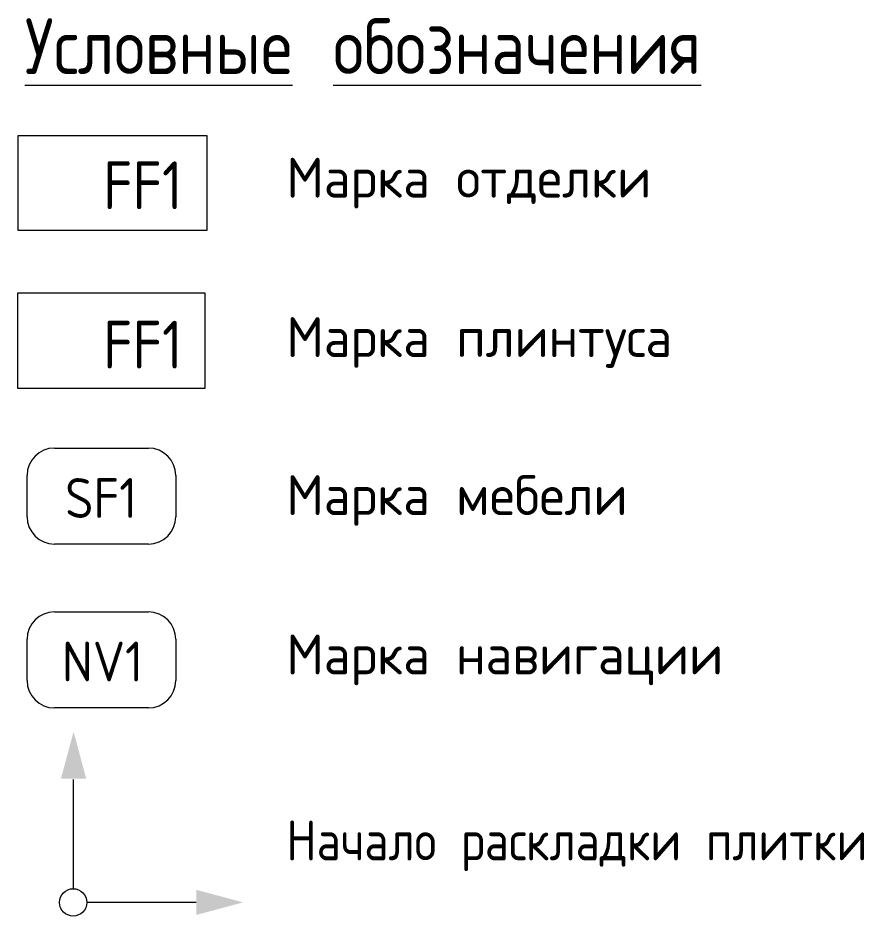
# Model space of a CAD drawing. Header units: millimetres. Extents: x 0 to 102275, y -2706 to 7916.
# Drawn here: x 98561 to 102275, y -1987 to 1957 of the extents above; entities that cross this region are included whole.
import ezdxf

# ---------------------------------------------------------------- set-up
doc = ezdxf.new("R2010")
doc.units = ezdxf.units.MM
for name, color, linetype, lineweight, true_color in [('A-DETL-1', 5, 'Continuous', 9, 0x0000ff), ('A-DETL-GENF-3', 1, 'Continuous', 9, 0xff0000), ('G-ANNO-TEXT-1', 7, 'Continuous', 9, 0x3c3c3c), ('G-ANNO-TEXT-2', 7, 'Continuous', 9, 0x008000), ('G-ANNO-TEXT-3', 1, 'Continuous', 9, 0xff0000)]:
    doc.layers.add(name, color=color, linetype=linetype, lineweight=lineweight, true_color=true_color)
doc.layers.add('G-ANNO-TEXT', color=7, linetype='Continuous', lineweight=9)
doc.styles.add('GOST Common_4', font='GOST_Common.ttf', dxfattribs={"height": 175})
doc.styles.add('GOST Common_5', font='GOST_Common.ttf', dxfattribs={"width": 0.9, "height": 210})
doc.styles.add('GOST Common_6', font='GOST_Common.ttf', dxfattribs={"width": 0.9, "height": 245})
doc.styles.add('GOST Common_7', font='GOST_Common.ttf', dxfattribs={"width": 0.9, "height": 175})
doc.styles.add('ISOCPEUR_2', font='isocpeur.ttf', dxfattribs={"width": 0.9, "height": 175})

msp = doc.modelspace()

# ---------------------------------------------------------------- hatches: boundary and pattern name
at = {"layer": 'A-DETL-GENF-3'}
for points in [[(98749.8, -1383.9), (98860.5, -1383.9), (98805.2, -1177.4)], [(99343.4, -1982.5), (99549.9, -1927.2), (99343.4, -1871.9)]]:
    msp.add_hatch(color=256, dxfattribs=at).paths.add_polyline_path(points)

# ---------------------------------------------------------------- linework, layer by layer
at = {"layer": 'A-DETL-1'}
for p, q in [((98561, 750.1), (99381, 750.1)), ((98561, 330.1), (98561, 750.1)), ((99381, 750.1), (99381, 330.1)), ((99381, 330.1), (98561, 330.1)), ((98721, 68.3), (99133.5, 68.3)), ((98601, -233.3), (98601, -51.7)), ((99253.5, -51.7), (99253.5, -233.3)), ((99133.5, -353.3), (98721, -353.3)), ((98721, -651.3), (99133.5, -651.3)), ((98601, -953), (98601, -771.3)), ((99253.5, -771.3), (99253.5, -953)), ((99133.5, -1073), (98721, -1073)), ((98803.4, -1387.2), (98803.4, -1867.2)), ((99343.4, -1927.2), (98863.4, -1927.2))]:
    msp.add_line(p, q, dxfattribs=at)
msp.add_circle((98803.4, -1927.2), 60, dxfattribs=at)
for centre, start, end in [((98721, -51.7), 90, 180), ((99133.5, -51.7), 0, 90), ((98721, -233.3), 180, 270), ((99133.5, -233.3), 270, 0), ((98721, -771.3), 90, 180), ((99133.5, -771.3), 0, 90), ((98721, -953), 180, 270), ((99133.5, -953), 270, 0)]:
    msp.add_arc(centre, 120, start, end, dxfattribs=at)
at = {"layer": 'G-ANNO-TEXT-1', "flags": 128}
msp.add_lwpolyline([(98562.6, 1441.6), (99389.7, 1441.6), (99389.7, 1024.4), (98562.6, 1024.4)], close=True, dxfattribs=at)

# ---------------------------------------------------------------- texts
at = {"layer": 'G-ANNO-TEXT', "attachment_point": 1}
for s, insert, char_height, width, style in [('\\LУсловные', (98590.6, 1955.6), 245, 1550.544, 'GOST Common_6'), ('\\L\\fGOST Common|b0|i0|c204|p34|;\\W.9;\\L ', (99869.9, 1955.6), 245, 90.911, 'GOST Common_6'), ('\\Lобозначения', (99944.9, 1955.6), 245, 2111.164, 'GOST Common_6'), ('Начало', (99739.3, -1567.6), 175, 863.658, 'GOST Common_7'), ('\\fGOST Common|b0|i0|c204|p34|;\\W.9; ', (100451.9, -1567.6), 175, 65.658, 'GOST Common_7'), ('\\fGOST Common|b0|i0|c204|p34|;\\W.9; ', (101527, -1567.6), 175, 65.658, 'GOST Common_7'), ('раскладки', (100506, -1567.6), 175, 1237.405, 'GOST Common_7'), ('плитки', (101581.2, -1567.6), 175, 853.557, 'GOST Common_7')]:
    msp.add_mtext(s, dxfattribs=dict(at, insert=insert, char_height=char_height, width=width, style=style))
at = {"layer": 'G-ANNO-TEXT-1', "attachment_point": 1}
for s, insert, char_height, width, style in [('Марка', (99739.3, 1343.2), 175, 830.548, 'GOST Common_4'), ('\\fGOST Common|b0|i0|c204|p34|; ', (100424.5, 1343.2), 175, 72.954, 'GOST Common_4'), ('   FF1   ', (98590.6, 1327.3), 210, 929.316, 'GOST Common_5'), ('отделки', (100484.7, 1343.2), 175, 1099.915, 'GOST Common_4'), ('Марка', (99739.3, 643.2), 175, 830.548, 'GOST Common_4'), ('\\fGOST Common|b0|i0|c204|p34|; ', (100424.5, 643.2), 175, 72.954, 'GOST Common_4'), ('плинтуса', (100484.7, 643.2), 175, 1245.822, 'GOST Common_4'), ('Марка', (99739.3, -50.9), 175, 830.548, 'GOST Common_4'), ('\\fGOST Common|b0|i0|c204|p34|; ', (100424.5, -50.9), 175, 72.954, 'GOST Common_4'), ('мебели', (100484.7, -50.9), 175, 925.949, 'GOST Common_4'), ('Марка', (99739.3, -750.9), 175, 830.548, 'GOST Common_4'), ('\\fGOST Common|b0|i0|c204|p34|; ', (100424.5, -750.9), 175, 72.954, 'GOST Common_4'), ('навигации', (100484.7, -750.9), 175, 1414.177, 'GOST Common_4')]:
    msp.add_mtext(s, dxfattribs=dict(at, insert=insert, char_height=char_height, width=width, style=style))
at = {"layer": 'G-ANNO-TEXT-2', "char_height": 175, "attachment_point": 1, "style": 'ISOCPEUR_2'}
for s, insert, width in [('SF1', (98768, -63.7), 383.848), ('NV1', (98754.1, -782), 419.202)]:
    msp.add_mtext(s, dxfattribs=dict(at, insert=insert, width=width))
at = {"layer": 'G-ANNO-TEXT-3', "insert": (98590.6, 627.3), "char_height": 210, "width": 929.316, "attachment_point": 1, "style": 'GOST Common_5'}
msp.add_mtext('   FF1   ', dxfattribs=at)

doc.saveas('drawing.dxf')
